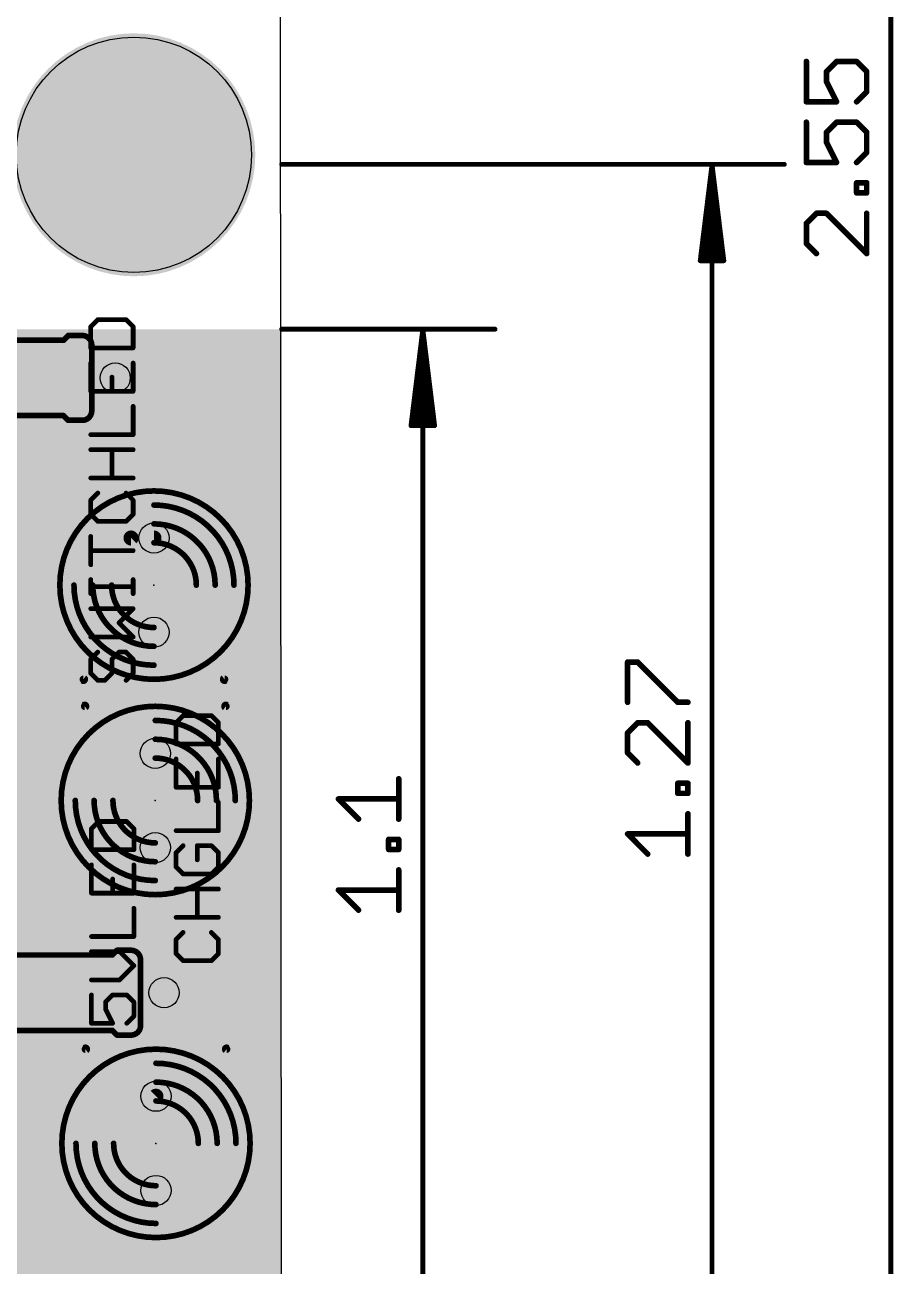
# Model space of a CAD drawing. Extents: x -0.24 to 4.18, y -0.6 to 2.96.
# Drawn here: x 3.177 to 4.1, y 0.105 to 1.423 of the extents above; entities that cross this region are included whole.
import ezdxf

# ---------------------------------------------------------------- set-up
doc = ezdxf.new("R2010")
doc.units = 0
for name, color, linetype in [('1', 22, 'CONTINUOUS'), ('16', 175, 'CONTINUOUS'), ('17', 82, 'CONTINUOUS'), ('20', 7, 'CONTINUOUS'), ('207', 250, 'CONTINUOUS'), ('21', 253, 'CONTINUOUS'), ('23', 7, 'CONTINUOUS'), ('25', 253, 'CONTINUOUS'), ('29', 253, 'CONTINUOUS'), ('30', 253, 'CONTINUOUS'), ('44', 253, 'CONTINUOUS'), ('51', 253, 'CONTINUOUS')]:
    doc.layers.add(name, color=color, linetype=linetype)

# ---------------------------------------------------------------- blocks, each defined once
blk = doc.blocks.new('RECT')
blk.add_solid([(-0.5, -0.5), (0.5, -0.5), (-0.5, 0.5), (0.5, 0.5)])
blk = doc.blocks.new('OCTAGONP')
at = {"const_width": 0.5}
blk.add_lwpolyline([(-0.25, -0.103553), (-0.25, 0.103553), (-0.103553, 0.25), (0.103553, 0.25), (0.25, 0.103553), (0.25, -0.103553), (0.103553, -0.25), (-0.103553, -0.25), (-0.25, -0.103553), (-0.25, 0.103553)], dxfattribs=at)

msp = doc.modelspace()

# ---------------------------------------------------------------- linework, layer by layer
at = {"layer": '1'}
for points, const_width in [([(4.09716, 0), (4.09716, 2.55)], 0.005118), ([(4.007487, 1.384148), (4.007487, 1.341445)], 0.006), ([(4.028839, 1.373472), (4.039515, 1.384148)], 0.006), ([(4.039515, 1.384148), (4.060866, 1.384148)], 0.006), ([(4.060866, 1.384148), (4.071542, 1.373472)], 0.006), ([(4.028839, 1.362796), (4.028839, 1.373472)], 0.006), ([(4.071542, 1.373472), (4.071542, 1.352121)], 0.006), ([(4.039515, 1.341445), (4.028839, 1.362796)], 0.006), ([(4.007487, 1.341445), (4.039515, 1.341445)], 0.006), ([(4.071542, 1.352121), (4.060866, 1.341445)], 0.006), ([(4.007487, 1.319693), (4.007487, 1.27699)], 0.006), ([(4.028839, 1.309017), (4.039515, 1.319693)], 0.006), ([(4.039515, 1.319693), (4.060866, 1.319693)], 0.006), ([(4.060866, 1.319693), (4.071542, 1.309017)], 0.006), ([(4.028839, 1.298341), (4.028839, 1.309017)], 0.006), ([(4.071542, 1.309017), (4.071542, 1.287666)], 0.006), ([(4.039515, 1.27699), (4.028839, 1.298341)], 0.006), ([(4.007487, 1.27699), (4.039515, 1.27699)], 0.006), ([(4.071542, 1.287666), (4.060866, 1.27699)], 0.006), ([(3.45, 1.275), (3.984022, 1.275)], 0.005118), ([(3.90725, 1.275), (3.894681, 1.172638)], 0.005118), ([(3.90725, 1.275), (3.897014, 1.172638)], 0.005118), ([(3.90725, 1.275), (3.902132, 1.172638)], 0.005118), ([(3.90725, 0), (3.90725, 1.275)], 0.005118), ([(3.919819, 1.172638), (3.90725, 1.275)], 0.005118), ([(3.912368, 1.172638), (3.90725, 1.275)], 0.005118), ([(3.917486, 1.172638), (3.90725, 1.275)], 0.005118), ([(4.060866, 1.244762), (4.060866, 1.255438)], 0.006), ([(4.060866, 1.255438), (4.071542, 1.255438)], 0.006), ([(4.071542, 1.255438), (4.071542, 1.244762)], 0.006), ([(4.071542, 1.244762), (4.060866, 1.244762)], 0.006), ([(4.018163, 1.223011), (4.007487, 1.212335)], 0.006), ([(4.028839, 1.223011), (4.018163, 1.223011)], 0.006), ([(4.071542, 1.180307), (4.028839, 1.223011)], 0.006), ([(4.071542, 1.223011), (4.071542, 1.180307)], 0.006), ([(4.007487, 1.212335), (4.007487, 1.190983)], 0.006), ([(4.007487, 1.190983), (4.018163, 1.180307)], 0.006), ([(3.894681, 1.172638), (3.919819, 1.172638)], 0.005118), ([(3.45, 1.1), (3.676772, 1.1)], 0.005118), ([(3.6, 1.1), (3.587431, 0.997638)], 0.005118), ([(3.6, 1.1), (3.589764, 0.997638)], 0.005118), ([(3.6, 1.1), (3.594882, 0.997638)], 0.005118), ([(3.6, 0), (3.6, 1.1)], 0.005118), ([(3.612569, 0.997638), (3.6, 1.1)], 0.005118), ([(3.605118, 0.997638), (3.6, 1.1)], 0.005118), ([(3.610236, 0.997638), (3.6, 1.1)], 0.005118), ([(3.20691, 1.04826), (3.01464, 0.85599)], 0.032), ([(3.27324, 1.04826), (3.20691, 1.04826)], 0.032), ([(3.587431, 0.997638), (3.612569, 0.997638)], 0.005118), ([(3.2972, 0.79297), (3.11797, 0.79297)], 0.032), ([(3.30399, 0.78618), (3.2972, 0.79297)], 0.032), ([(3.30651, 0.78618), (3.30399, 0.78618)], 0.032), ([(3.30651, 0.78618), (3.31438, 0.77831)], 0.032), ([(3.817577, 0.703945), (3.817577, 0.746648)], 0.006), ([(3.817577, 0.746648), (3.828253, 0.746648)], 0.006), ([(3.828253, 0.746648), (3.870956, 0.703945)], 0.006), ([(3.870956, 0.703945), (3.881632, 0.703945)], 0.006), ([(3.828253, 0.682193), (3.817577, 0.671517)], 0.006), ([(3.817577, 0.671517), (3.817577, 0.650166)], 0.006), ([(3.838929, 0.682193), (3.828253, 0.682193)], 0.006), ([(3.881632, 0.63949), (3.838929, 0.682193)], 0.006), ([(3.881632, 0.682193), (3.881632, 0.63949)], 0.006), ([(3.31577, 0.64967), (3.10723, 0.64967)], 0.032), ([(3.31645, 0.65035), (3.31577, 0.64967)], 0.032), ([(3.35211, 0.65035), (3.31645, 0.65035)], 0.032), ([(3.39045, 0.61201), (3.35211, 0.65035)], 0.032), ([(3.817577, 0.650166), (3.828253, 0.63949)], 0.006), ([(3.39045, 0.33745), (3.39045, 0.61201)], 0.032), ([(3.574382, 0.579927), (3.574382, 0.62263)], 0.006), ([(3.870956, 0.607262), (3.870956, 0.617938)], 0.006), ([(3.870956, 0.617938), (3.881632, 0.617938)], 0.006), ([(3.881632, 0.617938), (3.881632, 0.607262)], 0.006), ([(3.881632, 0.607262), (3.870956, 0.607262)], 0.006), ([(3.531679, 0.579927), (3.510327, 0.601279)], 0.006), ([(3.510327, 0.601279), (3.574382, 0.601279)], 0.006), ([(3.881632, 0.542807), (3.881632, 0.585511)], 0.006), ([(3.838929, 0.542807), (3.817577, 0.564159)], 0.006), ([(3.817577, 0.564159), (3.881632, 0.564159)], 0.006), ([(3.15136, 0.54618), (3.31228, 0.54618)], 0.032), ([(3.31228, 0.54618), (3.31577, 0.54967)], 0.032), ([(3.563706, 0.5477), (3.563706, 0.558375)], 0.006), ([(3.563706, 0.558375), (3.574382, 0.558375)], 0.006), ([(3.574382, 0.558375), (3.574382, 0.5477)], 0.006), ([(3.574382, 0.5477), (3.563706, 0.5477)], 0.006), ([(3.574382, 0.483245), (3.574382, 0.525948)], 0.006), ([(3.531679, 0.483245), (3.510327, 0.504596)], 0.006), ([(3.510327, 0.504596), (3.574382, 0.504596)], 0.006), ([(3.14879, 0.30154), (3.24437, 0.39712)], 0.032), ([(3.24437, 0.39712), (3.32361, 0.39712)], 0.032), ([(3.32361, 0.39712), (3.32509, 0.39564)], 0.032), ([(3.34507, 0.29207), (3.39045, 0.33745)], 0.032), ([(3.31651, 0.28568), (3.34507, 0.29207)], 0.032), ([(3.31651, 0.18568), (3.31268, 0.07106)], 0.032)]:
    msp.add_lwpolyline(points, dxfattribs=dict(at, const_width=const_width))
for points, const_width in [([(4.008987, 1.384148, 1), (4.005987, 1.384148)], 0.003), ([(4.039515, 1.385648, 1), (4.039515, 1.382648)], 0.003), ([(4.040575, 1.383087, 1), (4.038454, 1.385209)], 0.003), ([(4.061927, 1.385209, 1), (4.059806, 1.383087)], 0.003), ([(4.060866, 1.382648, 1), (4.060866, 1.385648)], 0.003), ([(4.030339, 1.373472, 1), (4.027339, 1.373472)], 0.003), ([(4.027778, 1.374533, 1), (4.0299, 1.372412)], 0.003), ([(4.073042, 1.373472, 1), (4.070042, 1.373472)], 0.003), ([(4.070481, 1.372412, 1), (4.072603, 1.374533)], 0.003), ([(4.030181, 1.363467, 1), (4.027497, 1.362126)], 0.003), ([(4.027339, 1.362796, 1), (4.030339, 1.362796)], 0.003), ([(4.007487, 1.342945, 1), (4.007487, 1.339945)], 0.003), ([(4.039515, 1.339945, 1), (4.039515, 1.342945)], 0.003), ([(4.070042, 1.352121, 1), (4.073042, 1.352121)], 0.003), ([(4.072603, 1.35106, 1), (4.070481, 1.353181)], 0.003), ([(4.005987, 1.341445, 1), (4.008987, 1.341445)], 0.003), ([(4.038173, 1.340774, 1), (4.040856, 1.342116)], 0.003), ([(4.059806, 1.342506, 1), (4.061927, 1.340384)], 0.003), ([(4.008987, 1.319693, 1), (4.005987, 1.319693)], 0.003), ([(4.039515, 1.321193, 1), (4.039515, 1.318193)], 0.003), ([(4.040575, 1.318632, 1), (4.038454, 1.320754)], 0.003), ([(4.061927, 1.320754, 1), (4.059806, 1.318632)], 0.003), ([(4.060866, 1.318193, 1), (4.060866, 1.321193)], 0.003), ([(4.030339, 1.309017, 1), (4.027339, 1.309017)], 0.003), ([(4.027778, 1.310078, 1), (4.0299, 1.307957)], 0.003), ([(4.073042, 1.309017, 1), (4.070042, 1.309017)], 0.003), ([(4.070481, 1.307957, 1), (4.072603, 1.310078)], 0.003), ([(4.030181, 1.299012, 1), (4.027497, 1.297671)], 0.003), ([(4.027339, 1.298341, 1), (4.030339, 1.298341)], 0.003), ([(4.007487, 1.27849, 1), (4.007487, 1.27549)], 0.003), ([(4.005987, 1.27699, 1), (4.008987, 1.27699)], 0.003), ([(4.038173, 1.276319, 1), (4.040856, 1.277661)], 0.003), ([(4.039515, 1.27549, 1), (4.039515, 1.27849)], 0.003), ([(4.059806, 1.278051, 1), (4.061927, 1.275929)], 0.003), ([(4.070042, 1.287666, 1), (4.073042, 1.287666)], 0.003), ([(4.072603, 1.286605, 1), (4.070481, 1.288726)], 0.003), ([(3.45, 1.27628, 1), (3.45, 1.27372)], 0.002559), ([(3.90853, 1.275, 1), (3.90597, 1.275)], 0.002559), ([(3.90852, 1.275156, 1), (3.90598, 1.274844)], 0.002559), ([(3.908528, 1.275064, 1), (3.905972, 1.274936)], 0.002559), ([(3.908523, 1.275127, 1), (3.905977, 1.274873)], 0.002559), ([(3.908528, 1.274936, 1), (3.905972, 1.275064)], 0.002559), ([(3.908523, 1.274873, 1), (3.905977, 1.275127)], 0.002559), ([(3.90852, 1.274844, 1), (3.90598, 1.275156)], 0.002559), ([(3.984022, 1.27372, 1), (3.984022, 1.27628)], 0.002559), ([(4.062366, 1.255438, 1), (4.059366, 1.255438)], 0.003), ([(4.060866, 1.256938, 1), (4.060866, 1.253938)], 0.003), ([(4.073042, 1.255438, 1), (4.070042, 1.255438)], 0.003), ([(4.071542, 1.253938, 1), (4.071542, 1.256938)], 0.003), ([(4.060866, 1.246262, 1), (4.060866, 1.243262)], 0.003), ([(4.059366, 1.244762, 1), (4.062366, 1.244762)], 0.003), ([(4.070042, 1.244762, 1), (4.073042, 1.244762)], 0.003), ([(4.071542, 1.243262, 1), (4.071542, 1.246262)], 0.003), ([(4.018163, 1.224511, 1), (4.018163, 1.221511)], 0.003), ([(4.019224, 1.22195, 1), (4.017102, 1.224071)], 0.003), ([(4.0299, 1.224071, 1), (4.027778, 1.22195)], 0.003), ([(4.028839, 1.221511, 1), (4.028839, 1.224511)], 0.003), ([(4.073042, 1.223011, 1), (4.070042, 1.223011)], 0.003), ([(4.008987, 1.212335, 1), (4.005987, 1.212335)], 0.003), ([(4.006427, 1.213395, 1), (4.008548, 1.211274)], 0.003), ([(4.008548, 1.192044, 1), (4.006427, 1.189922)], 0.003), ([(4.005987, 1.190983, 1), (4.008987, 1.190983)], 0.003), ([(3.894681, 1.173917, 1), (3.894681, 1.171358)], 0.002559), ([(3.893411, 1.172794, 1), (3.895951, 1.172482)], 0.002559), ([(3.895741, 1.172765, 1), (3.898287, 1.17251)], 0.002559), ([(3.900854, 1.172702, 1), (3.90341, 1.172574)], 0.002559), ([(3.91109, 1.172574, 1), (3.913646, 1.172702)], 0.002559), ([(3.916213, 1.17251, 1), (3.918759, 1.172765)], 0.002559), ([(3.918549, 1.172482, 1), (3.921089, 1.172794)], 0.002559), ([(3.919819, 1.171358, 1), (3.919819, 1.173917)], 0.002559), ([(4.017102, 1.179247, 1), (4.019224, 1.181368)], 0.003), ([(4.070042, 1.180307, 1), (4.073042, 1.180307)], 0.003), ([(4.070481, 1.179247, 1), (4.072603, 1.181368)], 0.003), ([(3.45, 1.10128, 1), (3.45, 1.09872)], 0.002559), ([(3.60128, 1.1, 1), (3.59872, 1.1)], 0.002559), ([(3.60127, 1.100156, 1), (3.59873, 1.099844)], 0.002559), ([(3.601278, 1.100064, 1), (3.598722, 1.099936)], 0.002559), ([(3.601273, 1.100127, 1), (3.598727, 1.099873)], 0.002559), ([(3.601278, 1.099936, 1), (3.598722, 1.100064)], 0.002559), ([(3.601273, 1.099873, 1), (3.598727, 1.100127)], 0.002559), ([(3.60127, 1.099844, 1), (3.59873, 1.100156)], 0.002559), ([(3.676772, 1.09872, 1), (3.676772, 1.10128)], 0.002559), ([(3.20691, 1.05626, 1), (3.20691, 1.04026)], 0.016), ([(3.212567, 1.042603, 1), (3.201253, 1.053917)], 0.016), ([(3.27324, 1.04026, 1), (3.27324, 1.05626)], 0.016), ([(3.587431, 0.998917, 1), (3.587431, 0.996358)], 0.002559), ([(3.586161, 0.997794, 1), (3.588701, 0.997482)], 0.002559), ([(3.588491, 0.997765, 1), (3.591037, 0.99751)], 0.002559), ([(3.593604, 0.997702, 1), (3.59616, 0.997574)], 0.002559), ([(3.60384, 0.997574, 1), (3.606396, 0.997702)], 0.002559), ([(3.608963, 0.99751, 1), (3.611509, 0.997765)], 0.002559), ([(3.611299, 0.997482, 1), (3.613839, 0.997794)], 0.002559), ([(3.612569, 0.996358, 1), (3.612569, 0.998917)], 0.002559), ([(3.302857, 0.798627, 1), (3.291543, 0.787313)], 0.016), ([(3.2972, 0.78497, 1), (3.2972, 0.80097)], 0.016), ([(3.30399, 0.79418, 1), (3.30399, 0.77818)], 0.016), ([(3.298333, 0.780523, 1), (3.309647, 0.791837)], 0.016), ([(3.312167, 0.791837, 1), (3.300854, 0.780523)], 0.016), ([(3.30651, 0.77818, 1), (3.30651, 0.79418)], 0.016), ([(3.308723, 0.772653, 1), (3.320037, 0.783967)], 0.016), ([(3.819077, 0.746648, 1), (3.816077, 0.746648)], 0.003), ([(3.817577, 0.748148, 1), (3.817577, 0.745148)], 0.003), ([(3.829314, 0.747709, 1), (3.827192, 0.745587)], 0.003), ([(3.828253, 0.745148, 1), (3.828253, 0.748148)], 0.003), ([(3.816077, 0.703945, 1), (3.819077, 0.703945)], 0.003), ([(3.870956, 0.705445, 1), (3.870956, 0.702445)], 0.003), ([(3.869896, 0.702884, 1), (3.872017, 0.705006)], 0.003), ([(3.881632, 0.702445, 1), (3.881632, 0.705445)], 0.003), ([(3.819077, 0.671517, 1), (3.816077, 0.671517)], 0.003), ([(3.816517, 0.672578, 1), (3.818638, 0.670457)], 0.003), ([(3.828253, 0.683693, 1), (3.828253, 0.680693)], 0.003), ([(3.829314, 0.681132, 1), (3.827192, 0.683254)], 0.003), ([(3.839989, 0.683254, 1), (3.837868, 0.681132)], 0.003), ([(3.838929, 0.680693, 1), (3.838929, 0.683693)], 0.003), ([(3.883132, 0.682193, 1), (3.880132, 0.682193)], 0.003), ([(3.310113, 0.655327, 1), (3.321427, 0.644013)], 0.016), ([(3.31645, 0.65835, 1), (3.31645, 0.64235)], 0.016), ([(3.322107, 0.644693, 1), (3.310793, 0.656007)], 0.016), ([(3.31577, 0.64167, 1), (3.31577, 0.65767)], 0.016), ([(3.357767, 0.656007, 1), (3.346453, 0.644693)], 0.016), ([(3.35211, 0.64235, 1), (3.35211, 0.65835)], 0.016), ([(3.816077, 0.650166, 1), (3.819077, 0.650166)], 0.003), ([(3.818638, 0.651226, 1), (3.816517, 0.649105)], 0.003), ([(3.827192, 0.638429, 1), (3.829314, 0.640551)], 0.003), ([(3.880132, 0.63949, 1), (3.883132, 0.63949)], 0.003), ([(3.880571, 0.638429, 1), (3.882693, 0.640551)], 0.003), ([(3.39845, 0.61201, 1), (3.38245, 0.61201)], 0.016), ([(3.384793, 0.606353, 1), (3.396107, 0.617667)], 0.016), ([(3.575882, 0.62263, 1), (3.572882, 0.62263)], 0.003), ([(3.872456, 0.617938, 1), (3.869456, 0.617938)], 0.003), ([(3.870956, 0.619438, 1), (3.870956, 0.616438)], 0.003), ([(3.883132, 0.617938, 1), (3.880132, 0.617938)], 0.003), ([(3.881632, 0.616438, 1), (3.881632, 0.619438)], 0.003), ([(3.870956, 0.608762, 1), (3.870956, 0.605762)], 0.003), ([(3.869456, 0.607262, 1), (3.872456, 0.607262)], 0.003), ([(3.880132, 0.607262, 1), (3.883132, 0.607262)], 0.003), ([(3.881632, 0.605762, 1), (3.881632, 0.608762)], 0.003), ([(3.510327, 0.602779, 1), (3.510327, 0.599779)], 0.003), ([(3.511388, 0.602339, 1), (3.509267, 0.600218)], 0.003), ([(3.574382, 0.599779, 1), (3.574382, 0.602779)], 0.003), ([(3.530618, 0.578867, 1), (3.532739, 0.580988)], 0.003), ([(3.572882, 0.579927, 1), (3.575882, 0.579927)], 0.003), ([(3.883132, 0.585511, 1), (3.880132, 0.585511)], 0.003), ([(3.818638, 0.56522, 1), (3.816517, 0.563098)], 0.003), ([(3.817577, 0.565659, 1), (3.817577, 0.562659)], 0.003), ([(3.881632, 0.562659, 1), (3.881632, 0.565659)], 0.003), ([(3.306623, 0.551837, 1), (3.317937, 0.540523)], 0.016), ([(3.321427, 0.544013, 1), (3.310113, 0.555327)], 0.016), ([(3.31228, 0.53818, 1), (3.31228, 0.55418)], 0.016), ([(3.565206, 0.558375, 1), (3.562206, 0.558375)], 0.003), ([(3.563706, 0.559875, 1), (3.563706, 0.556875)], 0.003), ([(3.575882, 0.558375, 1), (3.572882, 0.558375)], 0.003), ([(3.574382, 0.556875, 1), (3.574382, 0.559875)], 0.003), ([(3.563706, 0.5492, 1), (3.563706, 0.5462)], 0.003), ([(3.562206, 0.5477, 1), (3.565206, 0.5477)], 0.003), ([(3.572882, 0.5477, 1), (3.575882, 0.5477)], 0.003), ([(3.574382, 0.5462, 1), (3.574382, 0.5492)], 0.003), ([(3.837868, 0.541747, 1), (3.839989, 0.543868)], 0.003), ([(3.880132, 0.542807, 1), (3.883132, 0.542807)], 0.003), ([(3.575882, 0.525948, 1), (3.572882, 0.525948)], 0.003), ([(3.510327, 0.506096, 1), (3.510327, 0.503096)], 0.003), ([(3.511388, 0.505657, 1), (3.509267, 0.503536)], 0.003), ([(3.574382, 0.503096, 1), (3.574382, 0.506096)], 0.003), ([(3.530618, 0.482184, 1), (3.532739, 0.484305)], 0.003), ([(3.572882, 0.483245, 1), (3.575882, 0.483245)], 0.003), ([(3.24437, 0.40512, 1), (3.24437, 0.38912)], 0.016), ([(3.250027, 0.391463, 1), (3.238713, 0.402777)], 0.016), ([(3.329266, 0.402777, 1), (3.317953, 0.391463)], 0.016), ([(3.319433, 0.389983, 1), (3.330747, 0.401297)], 0.016), ([(3.32361, 0.38912, 1), (3.32361, 0.40512)], 0.016), ([(3.38245, 0.33745, 1), (3.39845, 0.33745)], 0.016), ([(3.396107, 0.331793, 1), (3.384793, 0.343107)], 0.016), ([(3.339413, 0.297727, 1), (3.350727, 0.286413)], 0.016), ([(3.346817, 0.284263, 1), (3.343323, 0.299877)], 0.016), ([(3.314763, 0.293487, 1), (3.318257, 0.277873)], 0.016), ([(3.324506, 0.185413, 1), (3.308514, 0.185947)], 0.016)]:
    msp.add_lwpolyline(points, format="xyb", dxfattribs=dict(at, const_width=const_width))
at = {"layer": '16', "const_width": 0.016}
for points in [[(3.29001, 0.87831), (2.46845, 0.05675)], [(3.31438, 0.87831), (3.29001, 0.87831)], [(3.15262, 0.12179), (3.31651, 0.28568)]]:
    msp.add_lwpolyline(points, dxfattribs=at)
at = {"layer": '16', "const_width": 0.008}
for points in [[(3.29001, 0.88231, 1), (3.29001, 0.87431)], [(3.292839, 0.875482, 1), (3.287182, 0.881139)], [(3.31438, 0.87431, 1), (3.31438, 0.88231)], [(3.319338, 0.282851, 1), (3.313682, 0.288508)]]:
    msp.add_lwpolyline(points, format="xyb", dxfattribs=at)
at = {"layer": '20'}
msp.add_line((3.45, 0), (3.44794, 2.55103), dxfattribs=at)
msp.add_circle((3.29305, 1.28512), 0.125, dxfattribs=at)
at = {"layer": '21'}
for points, const_width in [([(3.21824, 1.08826), (3.22324, 1.09326)], 0.006), ([(3.23824, 1.09326), (3.22324, 1.09326)], 0.006), ([(3.21824, 1.08826), (3.02824, 1.08826)], 0.006), ([(3.21824, 1.00826), (3.02824, 1.00826)], 0.006), ([(3.21824, 1.00826), (3.22324, 1.00326)], 0.006), ([(3.23824, 1.00326), (3.22324, 1.00326)], 0.006), ([(3.23938, 0.72831), (3.38938, 0.72831)], 0.008), ([(3.39077, 0.69967), (3.24077, 0.69967)], 0.008), ([(3.27009, 0.43564), (3.08009, 0.43564)], 0.006), ([(3.27009, 0.43564), (3.27509, 0.44064)], 0.006), ([(3.29009, 0.44064), (3.27509, 0.44064)], 0.006), ([(3.27009, 0.35564), (3.08009, 0.35564)], 0.006), ([(3.27009, 0.35564), (3.27509, 0.35064)], 0.006), ([(3.29009, 0.35064), (3.27509, 0.35064)], 0.006), ([(3.39151, 0.33568), (3.24151, 0.33568)], 0.008)]:
    msp.add_lwpolyline(points, dxfattribs=dict(at, const_width=const_width))
for points, const_width in [([(3.22324, 1.09476, 1), (3.22324, 1.09176)], 0.003), ([(3.224301, 1.092199, 1), (3.222179, 1.094321)], 0.003), ([(3.24824, 1.08326, 0.414214), (3.23824, 1.09326)], 0.006), ([(3.23824, 1.09476, 1), (3.23824, 1.09176)], 0.003), ([(3.23824, 1.09176, 1), (3.23824, 1.09476)], 0.003), ([(3.217179, 1.089321, 1), (3.219301, 1.087199)], 0.003), ([(3.21824, 1.08676, 1), (3.21824, 1.08976)], 0.003), ([(3.24674, 1.08326, 1), (3.24974, 1.08326)], 0.003), ([(3.23824, 1.00326, 0.414214), (3.24824, 1.01326)], 0.006), ([(3.24974, 1.01326, 1), (3.24674, 1.01326)], 0.003), ([(3.219301, 1.009321, 1), (3.217179, 1.007199)], 0.003), ([(3.21824, 1.00676, 1), (3.21824, 1.00976)], 0.003), ([(3.22324, 1.00476, 1), (3.22324, 1.00176)], 0.003), ([(3.222179, 1.002199, 1), (3.224301, 1.004321)], 0.003), ([(3.23824, 1.00476, 1), (3.23824, 1.00176)], 0.003), ([(3.23824, 1.00176, 1), (3.23824, 1.00476)], 0.003), ([(3.38938, 0.72831, 3), (3.23938, 0.72831)], 0.01), ([(3.31438, 0.72831, 1), (3.31438, 0.92831, 1), (3.31438, 0.72831)], 0.006), ([(3.23788, 0.72631, 1), (3.24088, 0.73031)], 0.005), ([(3.23938, 0.73031, 1), (3.23938, 0.72631)], 0.004), ([(3.38788, 0.73031, 1), (3.39088, 0.72631)], 0.005), ([(3.38938, 0.72631, 1), (3.38938, 0.73031)], 0.004), ([(3.24077, 0.69967, 3), (3.39077, 0.69967)], 0.01), ([(3.31577, 0.49967, 1), (3.31577, 0.69967, 1), (3.31577, 0.49967)], 0.006), ([(3.24227, 0.69767, 1), (3.23927, 0.70167)], 0.005), ([(3.24077, 0.70167, 1), (3.24077, 0.69767)], 0.004), ([(3.39227, 0.70167, 1), (3.38927, 0.69767)], 0.005), ([(3.39077, 0.69767, 1), (3.39077, 0.70167)], 0.004), ([(3.269029, 0.436701, 1), (3.27115, 0.434579)], 0.003), ([(3.27009, 0.43414, 1), (3.27009, 0.43714)], 0.003), ([(3.27509, 0.44214, 1), (3.27509, 0.43914)], 0.003), ([(3.27615, 0.439579, 1), (3.274029, 0.441701)], 0.003), ([(3.30009, 0.43064, 0.414214), (3.29009, 0.44064)], 0.006), ([(3.29009, 0.44214, 1), (3.29009, 0.43914)], 0.003), ([(3.29009, 0.43914, 1), (3.29009, 0.44214)], 0.003), ([(3.29859, 0.43064, 1), (3.30159, 0.43064)], 0.003), ([(3.27115, 0.356701, 1), (3.269029, 0.354579)], 0.003), ([(3.27009, 0.35414, 1), (3.27009, 0.35714)], 0.003), ([(3.29009, 0.35064, 0.414214), (3.30009, 0.36064)], 0.006), ([(3.30159, 0.36064, 1), (3.29859, 0.36064)], 0.003), ([(3.27509, 0.35214, 1), (3.27509, 0.34914)], 0.003), ([(3.274029, 0.349579, 1), (3.27615, 0.351701)], 0.003), ([(3.29009, 0.35214, 1), (3.29009, 0.34914)], 0.003), ([(3.29009, 0.34914, 1), (3.29009, 0.35214)], 0.003), ([(3.24151, 0.33568, 3), (3.39151, 0.33568)], 0.01), ([(3.31651, 0.13568, 1), (3.31651, 0.33568, 1), (3.31651, 0.13568)], 0.006), ([(3.24301, 0.33368, 1), (3.24001, 0.33768)], 0.005), ([(3.24151, 0.33768, 1), (3.24151, 0.33368)], 0.004), ([(3.39301, 0.33768, 1), (3.39001, 0.33368)], 0.005), ([(3.39151, 0.33368, 1), (3.39151, 0.33768)], 0.004)]:
    msp.add_lwpolyline(points, format="xyb", dxfattribs=dict(at, const_width=const_width))
at = {"layer": '23'}
for p in [(3.31438, 0.82831), (3.31577, 0.59967), (3.31651, 0.23568)]:
    msp.add_point(p, dxfattribs=at)
at = {"layer": '25', "const_width": 0.005}
for points in [[(3.254738, 1.110163), (3.247231, 1.102657)], [(3.284763, 1.110163), (3.254738, 1.110163)], [(3.29227, 1.102657), (3.284763, 1.110163)], [(3.247231, 1.102657), (3.247231, 1.080137)], [(3.29227, 1.080137), (3.29227, 1.102657)], [(3.247231, 1.080137), (3.29227, 1.080137)], [(3.247231, 1.064124), (3.247231, 1.034098)], [(3.29227, 1.034098), (3.29227, 1.064124)], [(3.269751, 1.034098), (3.269751, 1.049111)], [(3.247231, 1.034098), (3.29227, 1.034098)], [(3.29227, 0.988059), (3.29227, 1.018085)], [(3.247231, 0.988059), (3.29227, 0.988059)], [(3.247231, 0.972045), (3.29227, 0.972045)], [(3.269751, 0.94202), (3.269751, 0.972045)], [(3.29227, 0.94202), (3.247231, 0.94202)], [(3.254738, 0.926006), (3.247231, 0.9185)], [(3.29227, 0.9185), (3.284763, 0.926006)], [(3.247231, 0.9185), (3.247231, 0.903487)], [(3.29227, 0.903487), (3.29227, 0.9185)], [(3.247231, 0.903487), (3.254738, 0.89598)], [(3.254738, 0.89598), (3.284763, 0.89598)], [(3.284763, 0.89598), (3.29227, 0.903487)], [(3.247231, 0.849941), (3.247231, 0.879967)], [(3.29227, 0.864954), (3.247231, 0.864954)], [(3.247231, 0.819248), (3.247231, 0.834261)], [(3.29227, 0.819248), (3.29227, 0.834261)], [(3.29227, 0.826755), (3.247231, 0.826755)], [(3.29227, 0.803235), (3.247231, 0.803235)], [(3.277257, 0.788222), (3.29227, 0.803235)], [(3.29227, 0.773209), (3.277257, 0.788222)], [(3.247231, 0.773209), (3.29227, 0.773209)], [(3.254738, 0.757195), (3.247231, 0.749689)], [(3.247231, 0.749689), (3.247231, 0.734676)], [(3.269751, 0.749689), (3.277257, 0.757195)], [(3.269751, 0.734676), (3.269751, 0.749689)], [(3.277257, 0.757195), (3.284763, 0.757195)], [(3.284763, 0.757195), (3.29227, 0.749689)], [(3.29227, 0.749689), (3.29227, 0.734676)], [(3.247231, 0.734676), (3.254738, 0.72717)], [(3.254738, 0.72717), (3.262244, 0.72717)], [(3.262244, 0.72717), (3.269751, 0.734676)], [(3.29227, 0.734676), (3.284763, 0.72717)], [(3.345348, 0.689796), (3.337842, 0.68229)], [(3.375374, 0.689796), (3.345348, 0.689796)], [(3.38288, 0.68229), (3.375374, 0.689796)], [(3.337842, 0.68229), (3.337842, 0.65977)], [(3.38288, 0.65977), (3.38288, 0.68229)], [(3.337842, 0.65977), (3.38288, 0.65977)], [(3.337842, 0.643757), (3.337842, 0.613731)], [(3.38288, 0.613731), (3.38288, 0.643757)], [(3.360361, 0.613731), (3.360361, 0.628744)], [(3.337842, 0.613731), (3.38288, 0.613731)], [(3.38288, 0.567692), (3.38288, 0.597718)], [(3.255478, 0.577362), (3.247972, 0.569856)], [(3.285504, 0.577362), (3.255478, 0.577362)], [(3.29301, 0.569856), (3.285504, 0.577362)], [(3.247972, 0.569856), (3.247972, 0.547337)], [(3.29301, 0.547337), (3.29301, 0.569856)], [(3.337842, 0.567692), (3.38288, 0.567692)], [(3.345348, 0.551678), (3.337842, 0.544172)], [(3.375374, 0.551678), (3.360361, 0.551678)], [(3.360361, 0.551678), (3.360361, 0.536665)], [(3.38288, 0.544172), (3.375374, 0.551678)], [(3.247972, 0.547337), (3.29301, 0.547337)], [(3.337842, 0.544172), (3.337842, 0.529159)], [(3.38288, 0.529159), (3.38288, 0.544172)], [(3.247972, 0.531323), (3.247972, 0.501298)], [(3.29301, 0.501298), (3.29301, 0.531323)], [(3.337842, 0.529159), (3.345348, 0.521653)], [(3.375374, 0.521653), (3.38288, 0.529159)], [(3.270491, 0.501298), (3.270491, 0.51631)], [(3.345348, 0.521653), (3.375374, 0.521653)], [(3.247972, 0.501298), (3.29301, 0.501298)], [(3.337842, 0.505639), (3.38288, 0.505639)], [(3.360361, 0.475613), (3.360361, 0.505639)], [(3.29301, 0.455258), (3.29301, 0.485284)], [(3.38288, 0.475613), (3.337842, 0.475613)], [(3.345348, 0.4596), (3.337842, 0.452093)], [(3.38288, 0.452093), (3.375374, 0.4596)], [(3.247972, 0.455258), (3.29301, 0.455258)], [(3.337842, 0.452093), (3.337842, 0.437081)], [(3.38288, 0.437081), (3.38288, 0.452093)], [(3.277997, 0.439245), (3.247972, 0.439245)], [(3.29301, 0.424232), (3.277997, 0.439245)], [(3.337842, 0.437081), (3.345348, 0.429574)], [(3.375374, 0.429574), (3.38288, 0.437081)], [(3.277997, 0.409219), (3.29301, 0.424232)], [(3.345348, 0.429574), (3.375374, 0.429574)], [(3.247972, 0.409219), (3.277997, 0.409219)], [(3.247972, 0.393205), (3.247972, 0.36318)], [(3.262984, 0.385699), (3.270491, 0.393205)], [(3.270491, 0.393205), (3.285504, 0.393205)], [(3.285504, 0.393205), (3.29301, 0.385699)], [(3.262984, 0.378193), (3.262984, 0.385699)], [(3.29301, 0.385699), (3.29301, 0.370686)], [(3.270491, 0.36318), (3.262984, 0.378193)], [(3.29301, 0.370686), (3.285504, 0.36318)], [(3.247972, 0.36318), (3.270491, 0.36318)]]:
    msp.add_lwpolyline(points, dxfattribs=at)
at = {"layer": '25', "const_width": 0.0025}
for points in [[(3.254738, 1.111413, 1), (3.254738, 1.108913)], [(3.255622, 1.109279, 1), (3.253854, 1.111047)], [(3.285647, 1.111047, 1), (3.28388, 1.109279)], [(3.284763, 1.108913, 1), (3.284763, 1.111413)], [(3.248481, 1.102657, 1), (3.245981, 1.102657)], [(3.246348, 1.103541, 1), (3.248115, 1.101773)], [(3.29352, 1.102657, 1), (3.29102, 1.102657)], [(3.291386, 1.101773, 1), (3.293154, 1.103541)], [(3.247231, 1.081387, 1), (3.247231, 1.078887)], [(3.245981, 1.080137, 1), (3.248481, 1.080137)], [(3.29102, 1.080137, 1), (3.29352, 1.080137)], [(3.29227, 1.078887, 1), (3.29227, 1.081387)], [(3.248481, 1.064124, 1), (3.245981, 1.064124)], [(3.29352, 1.064124, 1), (3.29102, 1.064124)], [(3.271001, 1.049111, 1), (3.268501, 1.049111)], [(3.247231, 1.035348, 1), (3.247231, 1.032848)], [(3.245981, 1.034098, 1), (3.248481, 1.034098)], [(3.268501, 1.034098, 1), (3.271001, 1.034098)], [(3.29102, 1.034098, 1), (3.29352, 1.034098)], [(3.29227, 1.032848, 1), (3.29227, 1.035348)], [(3.29352, 1.018085, 1), (3.29102, 1.018085)], [(3.247231, 0.989309, 1), (3.247231, 0.986809)], [(3.29102, 0.988059, 1), (3.29352, 0.988059)], [(3.29227, 0.986809, 1), (3.29227, 0.989309)], [(3.247231, 0.973295, 1), (3.247231, 0.970795)], [(3.271001, 0.972045, 1), (3.268501, 0.972045)], [(3.29227, 0.970795, 1), (3.29227, 0.973295)], [(3.247231, 0.94327, 1), (3.247231, 0.94077)], [(3.268501, 0.94202, 1), (3.271001, 0.94202)], [(3.29227, 0.94077, 1), (3.29227, 0.94327)], [(3.255622, 0.925122, 1), (3.253854, 0.92689)], [(3.285647, 0.92689, 1), (3.28388, 0.925122)], [(3.248481, 0.9185, 1), (3.245981, 0.9185)], [(3.246348, 0.919384, 1), (3.248115, 0.917616)], [(3.29352, 0.9185, 1), (3.29102, 0.9185)], [(3.291386, 0.917616, 1), (3.293154, 0.919384)], [(3.245981, 0.903487, 1), (3.248481, 0.903487)], [(3.248115, 0.904371, 1), (3.246348, 0.902603)], [(3.254738, 0.89723, 1), (3.254738, 0.89473)], [(3.253854, 0.895097, 1), (3.255622, 0.896864)], [(3.28388, 0.896864, 1), (3.285647, 0.895097)], [(3.284763, 0.89473, 1), (3.284763, 0.89723)], [(3.29102, 0.903487, 1), (3.29352, 0.903487)], [(3.293154, 0.902603, 1), (3.291386, 0.904371)], [(3.248481, 0.879967, 1), (3.245981, 0.879967)], [(3.247231, 0.866204, 1), (3.247231, 0.863704)], [(3.29227, 0.863704, 1), (3.29227, 0.866204)], [(3.245981, 0.849941, 1), (3.248481, 0.849941)], [(3.248481, 0.834261, 1), (3.245981, 0.834261)], [(3.29352, 0.834261, 1), (3.29102, 0.834261)], [(3.247231, 0.828005, 1), (3.247231, 0.825505)], [(3.245981, 0.819248, 1), (3.248481, 0.819248)], [(3.29102, 0.819248, 1), (3.29352, 0.819248)], [(3.29227, 0.825505, 1), (3.29227, 0.828005)], [(3.247231, 0.804485, 1), (3.247231, 0.801985)], [(3.293154, 0.802351, 1), (3.291386, 0.804119)], [(3.29227, 0.801985, 1), (3.29227, 0.804485)], [(3.278141, 0.789106, 1), (3.276373, 0.787338)], [(3.276373, 0.789106, 1), (3.278141, 0.787338)], [(3.247231, 0.774459, 1), (3.247231, 0.771959)], [(3.291386, 0.772325, 1), (3.293154, 0.774093)], [(3.29227, 0.771959, 1), (3.29227, 0.774459)], [(3.248481, 0.749689, 1), (3.245981, 0.749689)], [(3.246348, 0.750573, 1), (3.248115, 0.748805)], [(3.255622, 0.756312, 1), (3.253854, 0.758079)], [(3.271001, 0.749689, 1), (3.268501, 0.749689)], [(3.268867, 0.750573, 1), (3.270634, 0.748805)], [(3.277257, 0.758445, 1), (3.277257, 0.755945)], [(3.278141, 0.756312, 1), (3.276373, 0.758079)], [(3.285647, 0.758079, 1), (3.28388, 0.756312)], [(3.284763, 0.755945, 1), (3.284763, 0.758445)], [(3.29352, 0.749689, 1), (3.29102, 0.749689)], [(3.291386, 0.748805, 1), (3.293154, 0.750573)], [(3.245981, 0.734676, 1), (3.248481, 0.734676)], [(3.248115, 0.73556, 1), (3.246348, 0.733792)], [(3.254738, 0.72842, 1), (3.254738, 0.72592)], [(3.253854, 0.726286, 1), (3.255622, 0.728054)], [(3.26136, 0.728054, 1), (3.263128, 0.726286)], [(3.262244, 0.72592, 1), (3.262244, 0.72842)], [(3.268501, 0.734676, 1), (3.271001, 0.734676)], [(3.270634, 0.733792, 1), (3.268867, 0.73556)], [(3.28388, 0.728054, 1), (3.285647, 0.726286)], [(3.29102, 0.734676, 1), (3.29352, 0.734676)], [(3.293154, 0.733792, 1), (3.291386, 0.73556)], [(3.345348, 0.691046, 1), (3.345348, 0.688546)], [(3.346232, 0.688912, 1), (3.344464, 0.69068)], [(3.376258, 0.69068, 1), (3.37449, 0.688912)], [(3.375374, 0.688546, 1), (3.375374, 0.691046)], [(3.339092, 0.68229, 1), (3.336592, 0.68229)], [(3.336958, 0.683173, 1), (3.338726, 0.681406)], [(3.38413, 0.68229, 1), (3.38163, 0.68229)], [(3.381996, 0.681406, 1), (3.383764, 0.683173)], [(3.337842, 0.66102, 1), (3.337842, 0.65852)], [(3.336592, 0.65977, 1), (3.339092, 0.65977)], [(3.38163, 0.65977, 1), (3.38413, 0.65977)], [(3.38288, 0.65852, 1), (3.38288, 0.66102)], [(3.339092, 0.643757, 1), (3.336592, 0.643757)], [(3.38413, 0.643757, 1), (3.38163, 0.643757)], [(3.361611, 0.628744, 1), (3.359111, 0.628744)], [(3.337842, 0.614981, 1), (3.337842, 0.612481)], [(3.336592, 0.613731, 1), (3.339092, 0.613731)], [(3.359111, 0.613731, 1), (3.361611, 0.613731)], [(3.38163, 0.613731, 1), (3.38413, 0.613731)], [(3.38288, 0.612481, 1), (3.38288, 0.614981)], [(3.38413, 0.597718, 1), (3.38163, 0.597718)], [(3.255478, 0.578612, 1), (3.255478, 0.576112)], [(3.256362, 0.576479, 1), (3.254594, 0.578246)], [(3.286387, 0.578246, 1), (3.28462, 0.576479)], [(3.285504, 0.576112, 1), (3.285504, 0.578612)], [(3.249222, 0.569856, 1), (3.246722, 0.569856)], [(3.247088, 0.57074, 1), (3.248855, 0.568972)], [(3.29426, 0.569856, 1), (3.29176, 0.569856)], [(3.292126, 0.568972, 1), (3.293894, 0.57074)], [(3.337842, 0.568942, 1), (3.337842, 0.566442)], [(3.38163, 0.567692, 1), (3.38413, 0.567692)], [(3.38288, 0.566442, 1), (3.38288, 0.568942)], [(3.346232, 0.550794, 1), (3.344464, 0.552562)], [(3.360361, 0.552928, 1), (3.360361, 0.550428)], [(3.361611, 0.551678, 1), (3.359111, 0.551678)], [(3.376258, 0.552562, 1), (3.37449, 0.550794)], [(3.375374, 0.550428, 1), (3.375374, 0.552928)], [(3.247972, 0.548587, 1), (3.247972, 0.546087)], [(3.246722, 0.547337, 1), (3.249222, 0.547337)], [(3.29176, 0.547337, 1), (3.29426, 0.547337)], [(3.29301, 0.546087, 1), (3.29301, 0.548587)], [(3.339092, 0.544172, 1), (3.336592, 0.544172)], [(3.336958, 0.545056, 1), (3.338726, 0.543288)], [(3.38413, 0.544172, 1), (3.38163, 0.544172)], [(3.381996, 0.543288, 1), (3.383764, 0.545056)], [(3.249222, 0.531323, 1), (3.246722, 0.531323)], [(3.29426, 0.531323, 1), (3.29176, 0.531323)], [(3.338726, 0.530043, 1), (3.336958, 0.528275)], [(3.336592, 0.529159, 1), (3.339092, 0.529159)], [(3.359111, 0.536665, 1), (3.361611, 0.536665)], [(3.38163, 0.529159, 1), (3.38413, 0.529159)], [(3.383764, 0.528275, 1), (3.381996, 0.530043)], [(3.271741, 0.51631, 1), (3.269241, 0.51631)], [(3.345348, 0.522903, 1), (3.345348, 0.520403)], [(3.344464, 0.520769, 1), (3.346232, 0.522537)], [(3.37449, 0.522537, 1), (3.376258, 0.520769)], [(3.375374, 0.520403, 1), (3.375374, 0.522903)], [(3.247972, 0.502548, 1), (3.247972, 0.500048)], [(3.246722, 0.501298, 1), (3.249222, 0.501298)], [(3.269241, 0.501298, 1), (3.271741, 0.501298)], [(3.29176, 0.501298, 1), (3.29426, 0.501298)], [(3.29301, 0.500048, 1), (3.29301, 0.502548)], [(3.337842, 0.506889, 1), (3.337842, 0.504389)], [(3.361611, 0.505639, 1), (3.359111, 0.505639)], [(3.38288, 0.504389, 1), (3.38288, 0.506889)], [(3.29426, 0.485284, 1), (3.29176, 0.485284)], [(3.337842, 0.476863, 1), (3.337842, 0.474363)], [(3.359111, 0.475613, 1), (3.361611, 0.475613)], [(3.38288, 0.474363, 1), (3.38288, 0.476863)], [(3.346232, 0.458716, 1), (3.344464, 0.460484)], [(3.376258, 0.460484, 1), (3.37449, 0.458716)], [(3.247972, 0.456508, 1), (3.247972, 0.454008)], [(3.29176, 0.455258, 1), (3.29426, 0.455258)], [(3.29301, 0.454008, 1), (3.29301, 0.456508)], [(3.339092, 0.452093, 1), (3.336592, 0.452093)], [(3.336958, 0.452977, 1), (3.338726, 0.451209)], [(3.38413, 0.452093, 1), (3.38163, 0.452093)], [(3.381996, 0.451209, 1), (3.383764, 0.452977)], [(3.247972, 0.440495, 1), (3.247972, 0.437995)], [(3.278881, 0.440129, 1), (3.277113, 0.438361)], [(3.277997, 0.437995, 1), (3.277997, 0.440495)], [(3.338726, 0.437964, 1), (3.336958, 0.436197)], [(3.336592, 0.437081, 1), (3.339092, 0.437081)], [(3.38163, 0.437081, 1), (3.38413, 0.437081)], [(3.383764, 0.436197, 1), (3.381996, 0.437964)], [(3.293894, 0.423348, 1), (3.292126, 0.425116)], [(3.292126, 0.423348, 1), (3.293894, 0.425116)], [(3.345348, 0.430824, 1), (3.345348, 0.428324)], [(3.344464, 0.42869, 1), (3.346232, 0.430458)], [(3.37449, 0.430458, 1), (3.376258, 0.42869)], [(3.375374, 0.428324, 1), (3.375374, 0.430824)], [(3.247972, 0.410469, 1), (3.247972, 0.407969)], [(3.277113, 0.410103, 1), (3.278881, 0.408335)], [(3.277997, 0.407969, 1), (3.277997, 0.410469)], [(3.249222, 0.393205, 1), (3.246722, 0.393205)], [(3.270491, 0.394455, 1), (3.270491, 0.391955)], [(3.271375, 0.392322, 1), (3.269607, 0.394089)], [(3.286387, 0.394089, 1), (3.28462, 0.392322)], [(3.285504, 0.391955, 1), (3.285504, 0.394455)], [(3.264234, 0.385699, 1), (3.261734, 0.385699)], [(3.2621, 0.386583, 1), (3.263868, 0.384815)], [(3.29426, 0.385699, 1), (3.29176, 0.385699)], [(3.292126, 0.384815, 1), (3.293894, 0.386583)], [(3.264102, 0.378752, 1), (3.261866, 0.377634)], [(3.261734, 0.378193, 1), (3.264234, 0.378193)], [(3.29176, 0.370686, 1), (3.29426, 0.370686)], [(3.293894, 0.369802, 1), (3.292126, 0.37157)], [(3.247972, 0.36443, 1), (3.247972, 0.36193)], [(3.246722, 0.36318, 1), (3.249222, 0.36318)], [(3.269373, 0.362621, 1), (3.271609, 0.363739)], [(3.270491, 0.36193, 1), (3.270491, 0.36443)], [(3.28462, 0.364064, 1), (3.286387, 0.362296)]]:
    msp.add_lwpolyline(points, format="xyb", dxfattribs=at)
at = {"layer": '29', "const_width": 0.129}
msp.add_lwpolyline([(3.29305, 1.22062, 1), (3.29305, 1.34962, 1), (3.29305, 1.22062)], format="xyb", dxfattribs=at)
at = {"layer": '30', "const_width": 0.129}
msp.add_lwpolyline([(3.29305, 1.22062, 1), (3.29305, 1.34962, 1), (3.29305, 1.22062)], format="xyb", dxfattribs=at)
at = {"layer": '44'}
for centre in [(3.27324, 1.04826), (3.31438, 0.87831), (3.31438, 0.77831), (3.31577, 0.64967), (3.31577, 0.54967), (3.32509, 0.39564), (3.31651, 0.28568), (3.31651, 0.18568)]:
    msp.add_circle(centre, 0.016, dxfattribs=at)
at = {"layer": '51'}
for points, const_width in [([(3.24824, 1.01326), (3.24824, 1.08326)], 0.006), ([(3.25824, 1.04826), (3.27324, 1.04826)], 0.024), ([(3.30009, 0.36064), (3.30009, 0.43064)], 0.006), ([(3.31009, 0.39564), (3.32509, 0.39564)], 0.024)]:
    msp.add_lwpolyline(points, dxfattribs=dict(at, const_width=const_width))
for points, const_width in [([(3.24974, 1.08326, 1), (3.24674, 1.08326)], 0.003), ([(3.25824, 1.05426, 1), (3.25824, 1.04226)], 0.012), ([(3.27324, 1.04226, 1), (3.27324, 1.05426)], 0.012), ([(3.24674, 1.01326, 1), (3.24974, 1.01326)], 0.003), ([(3.39938, 0.82831, 0.414214), (3.31438, 0.91331)], 0.006), ([(3.31438, 0.91481, 1), (3.31438, 0.91181)], 0.003), ([(3.37938, 0.82831, 0.414214), (3.31438, 0.89331)], 0.006), ([(3.31438, 0.89481, 1), (3.31438, 0.89181)], 0.003), ([(3.35938, 0.82831, 0.414214), (3.31438, 0.87331)], 0.006), ([(3.31438, 0.87481, 1), (3.31438, 0.87181)], 0.003), ([(3.22938, 0.82831, 0.414214), (3.31438, 0.74331)], 0.006), ([(3.23088, 0.82831, 1), (3.22788, 0.82831)], 0.003), ([(3.24938, 0.82831, 0.414214), (3.31438, 0.76331)], 0.006), ([(3.25088, 0.82831, 1), (3.24788, 0.82831)], 0.003), ([(3.26938, 0.82831, 0.414214), (3.31438, 0.78331)], 0.006), ([(3.27088, 0.82831, 1), (3.26788, 0.82831)], 0.003), ([(3.35788, 0.82831, 1), (3.36088, 0.82831)], 0.003), ([(3.37788, 0.82831, 1), (3.38088, 0.82831)], 0.003), ([(3.39788, 0.82831, 1), (3.40088, 0.82831)], 0.003), ([(3.31438, 0.78181, 1), (3.31438, 0.78481)], 0.003), ([(3.31438, 0.76181, 1), (3.31438, 0.76481)], 0.003), ([(3.31438, 0.74181, 1), (3.31438, 0.74481)], 0.003), ([(3.40077, 0.59967, 0.414214), (3.31577, 0.68467)], 0.006), ([(3.31577, 0.68617, 1), (3.31577, 0.68317)], 0.003), ([(3.38077, 0.59967, 0.414214), (3.31577, 0.66467)], 0.006), ([(3.31577, 0.66617, 1), (3.31577, 0.66317)], 0.003), ([(3.36077, 0.59967, 0.414214), (3.31577, 0.64467)], 0.006), ([(3.31577, 0.64617, 1), (3.31577, 0.64317)], 0.003), ([(3.23077, 0.59967, 0.414214), (3.31577, 0.51467)], 0.006), ([(3.23227, 0.59967, 1), (3.22927, 0.59967)], 0.003), ([(3.25077, 0.59967, 0.414214), (3.31577, 0.53467)], 0.006), ([(3.25227, 0.59967, 1), (3.24927, 0.59967)], 0.003), ([(3.27077, 0.59967, 0.414214), (3.31577, 0.55467)], 0.006), ([(3.27227, 0.59967, 1), (3.26927, 0.59967)], 0.003), ([(3.35927, 0.59967, 1), (3.36227, 0.59967)], 0.003), ([(3.37927, 0.59967, 1), (3.38227, 0.59967)], 0.003), ([(3.39927, 0.59967, 1), (3.40227, 0.59967)], 0.003), ([(3.31577, 0.55317, 1), (3.31577, 0.55617)], 0.003), ([(3.31577, 0.53317, 1), (3.31577, 0.53617)], 0.003), ([(3.31577, 0.51317, 1), (3.31577, 0.51617)], 0.003), ([(3.30159, 0.43064, 1), (3.29859, 0.43064)], 0.003), ([(3.31009, 0.40164, 1), (3.31009, 0.38964)], 0.012), ([(3.32509, 0.38964, 1), (3.32509, 0.40164)], 0.012), ([(3.29859, 0.36064, 1), (3.30159, 0.36064)], 0.003), ([(3.40151, 0.23568, 0.414214), (3.31651, 0.32068)], 0.006), ([(3.31651, 0.32218, 1), (3.31651, 0.31918)], 0.003), ([(3.38151, 0.23568, 0.414214), (3.31651, 0.30068)], 0.006), ([(3.31651, 0.30218, 1), (3.31651, 0.29918)], 0.003), ([(3.36151, 0.23568, 0.414214), (3.31651, 0.28068)], 0.006), ([(3.31651, 0.28218, 1), (3.31651, 0.27918)], 0.003), ([(3.23151, 0.23568, 0.414214), (3.31651, 0.15068)], 0.006), ([(3.23301, 0.23568, 1), (3.23001, 0.23568)], 0.003), ([(3.25151, 0.23568, 0.414214), (3.31651, 0.17068)], 0.006), ([(3.25301, 0.23568, 1), (3.25001, 0.23568)], 0.003), ([(3.27151, 0.23568, 0.414214), (3.31651, 0.19068)], 0.006), ([(3.27301, 0.23568, 1), (3.27001, 0.23568)], 0.003), ([(3.36001, 0.23568, 1), (3.36301, 0.23568)], 0.003), ([(3.38001, 0.23568, 1), (3.38301, 0.23568)], 0.003), ([(3.40001, 0.23568, 1), (3.40301, 0.23568)], 0.003), ([(3.31651, 0.18918, 1), (3.31651, 0.19218)], 0.003), ([(3.31651, 0.16918, 1), (3.31651, 0.17218)], 0.003), ([(3.31651, 0.14918, 1), (3.31651, 0.15218)], 0.003)]:
    msp.add_lwpolyline(points, format="xyb", dxfattribs=dict(at, const_width=const_width))

# ---------------------------------------------------------------- block references
at = {"layer": '17', "xscale": 0.052, "yscale": 0.052}
for p in [(3.27324, 1.04826), (3.27324, 1.04826), (3.32509, 0.39564), (3.32509, 0.39564)]:
    msp.add_blockref('OCTAGONP', p, dxfattribs=at)
for p, rotation in [((3.31438, 0.87831), 270), ((3.31438, 0.87831), 270), ((3.31438, 0.77831), 270), ((3.31438, 0.77831), 270), ((3.31577, 0.64967), 90), ((3.31577, 0.64967), 90), ((3.31577, 0.54967), 90), ((3.31577, 0.54967), 90), ((3.31651, 0.28568), 90), ((3.31651, 0.28568), 90), ((3.31651, 0.18568), 90), ((3.31651, 0.18568), 90)]:
    msp.add_blockref('OCTAGONP', p, dxfattribs=dict(at, rotation=rotation))
at = {"layer": '207', "xscale": 1.2, "yscale": 1.1}
msp.add_blockref('RECT', (2.85, 0.55), dxfattribs=at)
at = {"layer": '29', "xscale": 0.06, "yscale": 0.06}
for p in [(3.27324, 1.04826), (3.32509, 0.39564)]:
    msp.add_blockref('OCTAGONP', p, dxfattribs=at)
for p, rotation in [((3.31438, 0.87831), 270), ((3.31438, 0.77831), 270), ((3.31577, 0.64967), 90), ((3.31577, 0.54967), 90), ((3.31651, 0.28568), 90), ((3.31651, 0.18568), 90)]:
    msp.add_blockref('OCTAGONP', p, dxfattribs=dict(at, rotation=rotation))
at = {"layer": '30', "xscale": 0.06, "yscale": 0.06}
for p in [(3.27324, 1.04826), (3.32509, 0.39564)]:
    msp.add_blockref('OCTAGONP', p, dxfattribs=at)
for p, rotation in [((3.31438, 0.87831), 270), ((3.31438, 0.77831), 270), ((3.31577, 0.64967), 90), ((3.31577, 0.54967), 90), ((3.31651, 0.28568), 90), ((3.31651, 0.18568), 90)]:
    msp.add_blockref('OCTAGONP', p, dxfattribs=dict(at, rotation=rotation))
at = {"layer": '51', "xscale": 0.01, "yscale": 0.024}
for p in [(3.25324, 1.04826), (3.30509, 0.39564)]:
    msp.add_blockref('RECT', p, dxfattribs=at)

doc.saveas('drawing.dxf')
